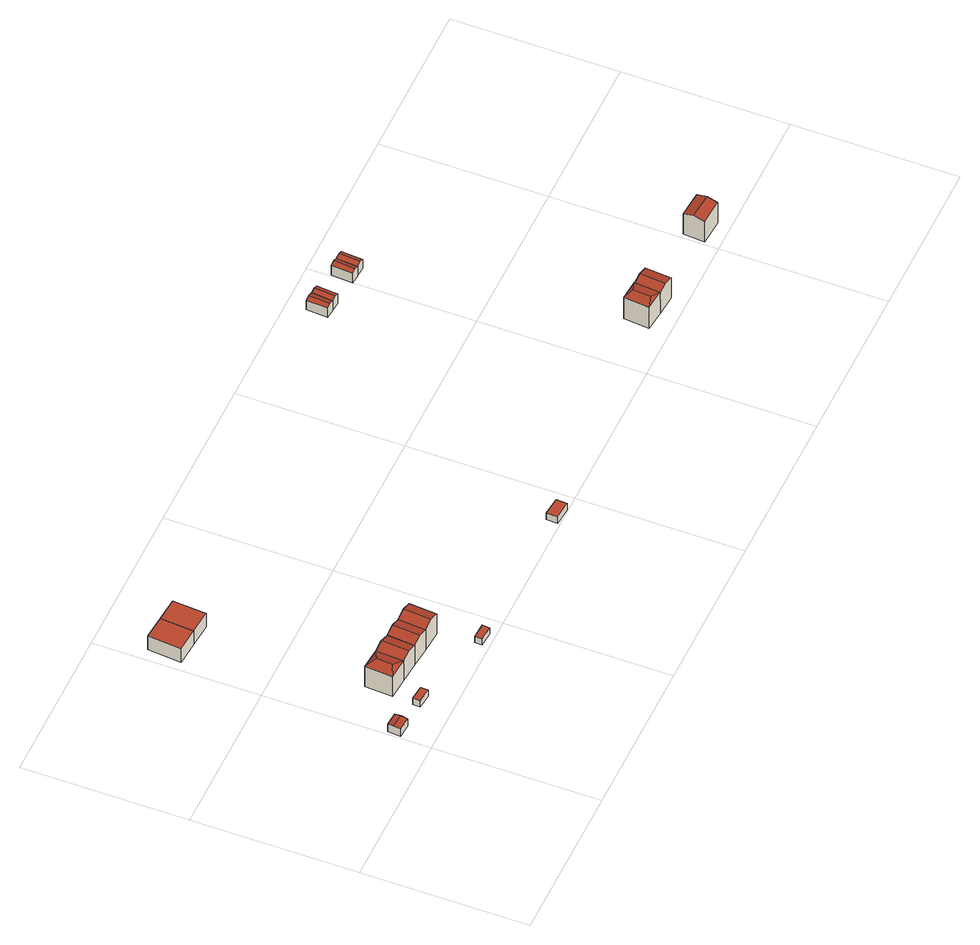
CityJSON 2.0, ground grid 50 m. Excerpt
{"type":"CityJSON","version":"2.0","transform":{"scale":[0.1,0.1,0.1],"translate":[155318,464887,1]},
"CityObjects":{
"building1":{"type":"Building","attributes":{"b3_dak_type":"slanted","b3_extrusie":"standard","b3_h_dak_50p":4.23,"b3_h_dak_70p":4.4,"b3_h_dak_max":4.66,"b3_h_dak_min":3.81,"b3_h_maaiveld":1.5,"b3_h_nok":4.65,"b3_is_glas_dak":false,"b3_kas_warenhuis":false,"b3_kwaliteitsindicator":true,"b3_mutatie_ahn3_ahn4":false,"b3_mutatie_ahn4_ahn5":false,"b3_n_nok":1,"b3_n_vlakken":2,"b3_opp_buitenmuur":41.11,"b3_opp_dak_plat":0,"b3_opp_dak_schuin":17.43,"b3_opp_grond":16.31,"b3_opp_scheidingsmuur":0,"b3_rmse_lod12":0.291,"b3_rmse_lod13":0.291,"b3_rmse_lod22":0.0418,"b3_t_run":14,"b3_val3dity_lod12":"[]","b3_val3dity_lod13":"[]","b3_val3dity_lod22":"[]","b3_volume_lod12":47.33,"b3_volume_lod13":47.33,"b3_volume_lod22":44.55,"geconstateerd":false,"oorspronkelijkbouwjaar":1973,"status":"Pand in gebruik"},"children":["building1-1"]},
"building1-1":{"type":"BuildingPart","parents":["building1"],"geometry":[{"type":"Solid","lod":"2.2","boundaries":[[[[0,1,2,3]],[[4,5,6,7]],[[5,4,1,0]],[[4,7,8,2,1]],[[9,8,7,6]],[[8,9,3,2]],[[9,6,5,0,3]]]],"semantics":{"surfaces":[{"type":"GroundSurface"},{"type":"RoofSurface"},{"type":"WallSurface"}],"values":[[0,1,2,2,1,2,2]]}}]},
"building2":{"type":"Building","attributes":{"b3_dak_type":"horizontal","b3_extrusie":"standard","b3_h_dak_50p":4.1,"b3_h_dak_70p":4.11,"b3_h_dak_max":4.15,"b3_h_dak_min":4.07,"b3_h_maaiveld":1.63,"b3_is_glas_dak":false,"b3_kas_warenhuis":false,"b3_kwaliteitsindicator":true,"b3_mutatie_ahn3_ahn4":false,"b3_mutatie_ahn4_ahn5":false,"b3_n_nok":0,"b3_n_vlakken":1,"b3_opp_buitenmuur":33.33,"b3_opp_dak_plat":10.08,"b3_opp_dak_schuin":0,"b3_opp_grond":10.08,"b3_opp_scheidingsmuur":0,"b3_rmse_lod12":0.0206,"b3_rmse_lod13":0.0206,"b3_rmse_lod22":0.02,"b3_t_run":6,"b3_val3dity_lod12":"[]","b3_val3dity_lod13":"[]","b3_val3dity_lod22":"[]","b3_volume_lod12":24.98,"b3_volume_lod13":24.98,"b3_volume_lod22":24.93,"geconstateerd":false,"oorspronkelijkbouwjaar":1973,"status":"Pand in gebruik"},"children":["building2-1"]},
"building2-1":{"type":"BuildingPart","parents":["building2"],"geometry":[{"type":"Solid","lod":"2.2","boundaries":[[[[10,11,12,13]],[[14,15,16,17]],[[17,16,11,10]],[[16,15,12,11]],[[15,14,13,12]],[[14,17,10,13]]]],"semantics":{"surfaces":[{"type":"GroundSurface"},{"type":"RoofSurface"},{"type":"WallSurface"}],"values":[[0,1,2,2,2,2]]}}]},
"building3":{"type":"Building","attributes":{"b3_bag_bag_overlap":0,"b3_bouwlagen":3,"b3_dak_type":"slanted","b3_extrusie":"standard","b3_h_dak_50p":8.94,"b3_h_dak_70p":9.56,"b3_h_dak_max":10.44,"b3_h_dak_min":7.41,"b3_h_maaiveld":1.65,"b3_h_nok":10.46,"b3_is_glas_dak":false,"b3_kas_warenhuis":false,"b3_kwaliteitsindicator":true,"b3_mutatie_ahn3_ahn4":false,"b3_mutatie_ahn4_ahn5":false,"b3_n_nok":1,"b3_n_vlakken":2,"b3_opp_buitenmuur":75.35,"b3_opp_dak_plat":0,"b3_opp_dak_schuin":69.01,"b3_opp_grond":55.7,"b3_opp_scheidingsmuur":122.79,"b3_rmse_lod12":1.11,"b3_rmse_lod13":1.11,"b3_rmse_lod22":0.106,"b3_t_run":20,"b3_val3dity_lod12":"[]","b3_val3dity_lod13":"[]","b3_val3dity_lod22":"[]","b3_volume_lod12":438.07,"b3_volume_lod13":438.07,"b3_volume_lod22":404.27,"geconstateerd":false,"oorspronkelijkbouwjaar":1973,"status":"Pand in gebruik"},"children":["building3-1"]},
"building3-1":{"type":"BuildingPart","parents":["building3"],"geometry":[{"type":"Solid","lod":"2.2","boundaries":[[[[18,19,20,21]],[[22,23,24,25]],[[23,22,19,18]],[[26,22,25]],[[22,26,20,19]],[[27,26,25,24]],[[26,27,21,20]],[[23,27,24]],[[27,23,18,21]]]],"semantics":{"surfaces":[{"type":"GroundSurface"},{"type":"RoofSurface"},{"type":"WallSurface"}],"values":[[0,1,2,1,2,1,2,1,2]]}}]},
"building4":{"type":"Building","attributes":{"b3_bag_bag_overlap":0,"b3_bouwlagen":3,"b3_dak_type":"slanted","b3_extrusie":"standard","b3_h_dak_50p":8.91,"b3_h_dak_70p":9.51,"b3_h_dak_max":10.42,"b3_h_dak_min":7.39,"b3_h_maaiveld":1.68,"b3_h_nok":10.44,"b3_is_glas_dak":false,"b3_kas_warenhuis":false,"b3_kwaliteitsindicator":true,"b3_mutatie_ahn3_ahn4":false,"b3_mutatie_ahn4_ahn5":false,"b3_n_nok":1,"b3_n_vlakken":2,"b3_opp_buitenmuur":74.36,"b3_opp_dak_plat":0,"b3_opp_dak_schuin":67.11,"b3_opp_grond":54.6,"b3_opp_scheidingsmuur":122.43,"b3_rmse_lod12":1.09,"b3_rmse_lod13":1.09,"b3_rmse_lod22":0.155,"b3_t_run":19,"b3_val3dity_lod12":"[]","b3_val3dity_lod13":"[]","b3_val3dity_lod22":"[]","b3_volume_lod12":426.66,"b3_volume_lod13":426.66,"b3_volume_lod22":395.71,"geconstateerd":false,"oorspronkelijkbouwjaar":1973,"status":"Pand in gebruik"},"children":["building4-1"]},
"building4-1":{"type":"BuildingPart","parents":["building4"],"geometry":[{"type":"Solid","lod":"2.2","boundaries":[[[[21,20,28,29]],[[26,27,30,31]],[[27,26,20,21]],[[26,31,32,28,20]],[[33,32,31,30]],[[32,33,29,28]],[[33,30,27,21,29]]]],"semantics":{"surfaces":[{"type":"GroundSurface"},{"type":"RoofSurface"},{"type":"WallSurface"}],"values":[[0,1,2,2,1,2,2]]}}]},
"building5":{"type":"Building","attributes":{"b3_bag_bag_overlap":0,"b3_bouwlagen":2,"b3_dak_type":"slanted","b3_extrusie":"standard","b3_h_dak_50p":5.99,"b3_h_dak_70p":7.03,"b3_h_dak_max":7.84,"b3_h_dak_min":4.37,"b3_h_maaiveld":1.75,"b3_h_nok":7.92,"b3_is_glas_dak":false,"b3_kas_warenhuis":false,"b3_kwaliteitsindicator":true,"b3_mutatie_ahn3_ahn4":false,"b3_mutatie_ahn4_ahn5":false,"b3_n_nok":1,"b3_n_vlakken":3,"b3_opp_buitenmuur":49.16,"b3_opp_dak_plat":0,"b3_opp_dak_schuin":86.21,"b3_opp_grond":75.23,"b3_opp_scheidingsmuur":88.04,"b3_rmse_lod12":1.44,"b3_rmse_lod13":1.44,"b3_rmse_lod22":0.064,"b3_t_run":34,"b3_val3dity_lod12":"[]","b3_val3dity_lod13":"[]","b3_val3dity_lod22":"[]","b3_volume_lod12":395.9,"b3_volume_lod13":395.9,"b3_volume_lod22":326.09,"geconstateerd":false,"oorspronkelijkbouwjaar":1984,"status":"Pand in gebruik"},"children":["building5-1"]},
"building5-1":{"type":"BuildingPart","parents":["building5"],"geometry":[{"type":"Solid","lod":"2.2","boundaries":[[[[34,35,36,37]],[[38,39,40,41]],[[41,40,35,34]],[[40,39,36,35]],[[39,38,37,36]],[[38,41,34,37]]]],"semantics":{"surfaces":[{"type":"GroundSurface"},{"type":"RoofSurface"},{"type":"WallSurface"}],"values":[[0,1,2,2,2,2]]}}]},
"building6":{"type":"Building","attributes":{"b3_bag_bag_overlap":0,"b3_bouwlagen":3,"b3_dak_type":"slanted","b3_extrusie":"standard","b3_h_dak_50p":8.92,"b3_h_dak_70p":9.57,"b3_h_dak_max":10.43,"b3_h_dak_min":7.42,"b3_h_maaiveld":1.7,"b3_h_nok":10.48,"b3_is_glas_dak":false,"b3_kas_warenhuis":false,"b3_kwaliteitsindicator":true,"b3_mutatie_ahn3_ahn4":false,"b3_mutatie_ahn4_ahn5":false,"b3_n_nok":1,"b3_n_vlakken":4,"b3_opp_buitenmuur":73.57,"b3_opp_dak_plat":0,"b3_opp_dak_schuin":68.27,"b3_opp_grond":55.04,"b3_opp_scheidingsmuur":122.41,"b3_rmse_lod12":1.16,"b3_rmse_lod13":1.16,"b3_rmse_lod22":0.232,"b3_t_run":28,"b3_val3dity_lod12":"[]","b3_val3dity_lod13":"[]","b3_val3dity_lod22":"[]","b3_volume_lod12":435.8,"b3_volume_lod13":435.8,"b3_volume_lod22":397.41,"geconstateerd":false,"oorspronkelijkbouwjaar":1973,"status":"Pand in gebruik"},"children":["building6-1"]},
"building6-1":{"type":"BuildingPart","parents":["building6"],"geometry":[{"type":"Solid","lod":"2.2","boundaries":[[[[29,28,42,43]],[[44,45,46,47]],[[45,44,28,29]],[[44,47,48,42,28]],[[49,48,47,46]],[[48,49,43,42]],[[49,46,45,29,43]]]],"semantics":{"surfaces":[{"type":"GroundSurface"},{"type":"RoofSurface"},{"type":"WallSurface"}],"values":[[0,1,2,2,1,2,2]]}}]},
"building7":{"type":"Building","attributes":{"b3_bag_bag_overlap":0,"b3_bouwlagen":2,"b3_dak_type":"slanted","b3_extrusie":"standard","b3_h_dak_50p":5.92,"b3_h_dak_70p":7.02,"b3_h_dak_max":7.88,"b3_h_dak_min":4.38,"b3_h_maaiveld":1.74,"b3_h_nok":7.88,"b3_is_glas_dak":false,"b3_kas_warenhuis":false,"b3_kwaliteitsindicator":true,"b3_mutatie_ahn3_ahn4":false,"b3_mutatie_ahn4_ahn5":false,"b3_n_nok":1,"b3_n_vlakken":3,"b3_opp_buitenmuur":92.86,"b3_opp_dak_plat":0,"b3_opp_dak_schuin":86.42,"b3_opp_grond":75.21,"b3_opp_scheidingsmuur":44.37,"b3_rmse_lod12":1.46,"b3_rmse_lod13":1.46,"b3_rmse_lod22":0.049,"b3_t_run":44,"b3_val3dity_lod12":"[]","b3_val3dity_lod13":"[]","b3_val3dity_lod22":"[]","b3_volume_lod12":396.09,"b3_volume_lod13":396.09,"b3_volume_lod22":326.63,"geconstateerd":false,"oorspronkelijkbouwjaar":1984,"status":"Pand in gebruik"},"children":["building7-1"]},
"building7-1":{"type":"BuildingPart","parents":["building7"],"geometry":[{"type":"Solid","lod":"2.2","boundaries":[[[[50,51,34,37]],[[38,41,52,53]],[[53,52,51,50]],[[52,41,34,51]],[[41,38,37,34]],[[38,53,50,37]]]],"semantics":{"surfaces":[{"type":"GroundSurface"},{"type":"RoofSurface"},{"type":"WallSurface"}],"values":[[0,1,2,2,2,2]]}}]},
"building8":{"type":"Building","attributes":{"b3_bag_bag_overlap":0,"b3_bouwlagen":3,"b3_dak_type":"slanted","b3_extrusie":"standard","b3_h_dak_50p":8.86,"b3_h_dak_70p":9.56,"b3_h_dak_max":10.43,"b3_h_dak_min":7.41,"b3_h_maaiveld":1.7,"b3_h_nok":10.48,"b3_is_glas_dak":false,"b3_kas_warenhuis":false,"b3_kwaliteitsindicator":true,"b3_mutatie_ahn3_ahn4":false,"b3_mutatie_ahn4_ahn5":false,"b3_n_nok":1,"b3_n_vlakken":3,"b3_opp_buitenmuur":76.33,"b3_opp_dak_plat":0,"b3_opp_dak_schuin":69.4,"b3_opp_grond":56.15,"b3_opp_scheidingsmuur":122.36,"b3_rmse_lod12":1.15,"b3_rmse_lod13":1.15,"b3_rmse_lod22":0.213,"b3_t_run":26,"b3_val3dity_lod12":"[]","b3_val3dity_lod13":"[]","b3_val3dity_lod22":"[]","b3_volume_lod12":444.05,"b3_volume_lod13":444.05,"b3_volume_lod22":407.27,"geconstateerd":false,"oorspronkelijkbouwjaar":1973,"status":"Pand in gebruik"},"children":["building8-1"]},
"building8-1":{"type":"BuildingPart","parents":["building8"],"geometry":[{"type":"Solid","lod":"2.2","boundaries":[[[[54,43,42,55]],[[56,57,49,43,54]],[[48,49,57,58]],[[49,48,42,43]],[[48,58,59,55,42]],[[56,59,58,57]],[[59,56,54,55]]]],"semantics":{"surfaces":[{"type":"GroundSurface"},{"type":"WallSurface"},{"type":"RoofSurface"}],"values":[[0,1,2,1,1,2,1]]}}]},
"building9":{"type":"Building","attributes":{"b3_dak_type":"horizontal","b3_extrusie":"standard","b3_h_dak_50p":4.11,"b3_h_dak_70p":4.11,"b3_h_dak_max":4.18,"b3_h_dak_min":4.07,"b3_h_maaiveld":1.61,"b3_is_glas_dak":false,"b3_kas_warenhuis":false,"b3_kwaliteitsindicator":true,"b3_mutatie_ahn3_ahn4":false,"b3_mutatie_ahn4_ahn5":false,"b3_n_nok":0,"b3_n_vlakken":1,"b3_opp_buitenmuur":33.86,"b3_opp_dak_plat":10.07,"b3_opp_dak_schuin":0,"b3_opp_grond":10.07,"b3_opp_scheidingsmuur":0,"b3_rmse_lod12":0.0209,"b3_rmse_lod13":0.0209,"b3_rmse_lod22":0.0188,"b3_t_run":8,"b3_val3dity_lod12":"[]","b3_val3dity_lod13":"[]","b3_val3dity_lod22":"[]","b3_volume_lod12":25.24,"b3_volume_lod13":25.24,"b3_volume_lod22":25.19,"geconstateerd":false,"oorspronkelijkbouwjaar":1973,"status":"Pand in gebruik"},"children":["building9-1"]},
"building9-1":{"type":"BuildingPart","parents":["building9"],"geometry":[{"type":"Solid","lod":"2.2","boundaries":[[[[60,61,62,63]],[[64,65,66,67]],[[67,66,61,60]],[[66,65,62,61]],[[65,64,63,62]],[[64,67,60,63]]]],"semantics":{"surfaces":[{"type":"GroundSurface"},{"type":"RoofSurface"},{"type":"WallSurface"}],"values":[[0,1,2,2,2,2]]}}]},
"building10":{"type":"Building","attributes":{"b3_dak_type":"horizontal","b3_extrusie":"standard","b3_h_dak_50p":4.22,"b3_h_dak_70p":4.22,"b3_h_dak_max":4.26,"b3_h_dak_min":4.18,"b3_h_maaiveld":1.61,"b3_is_glas_dak":false,"b3_kas_warenhuis":false,"b3_kwaliteitsindicator":true,"b3_mutatie_ahn3_ahn4":false,"b3_mutatie_ahn4_ahn5":false,"b3_n_nok":0,"b3_n_vlakken":1,"b3_opp_buitenmuur":47.17,"b3_opp_dak_plat":19.44,"b3_opp_dak_schuin":0,"b3_opp_grond":19.44,"b3_opp_scheidingsmuur":0,"b3_rmse_lod12":0.0162,"b3_rmse_lod13":0.0162,"b3_rmse_lod22":0.0156,"b3_t_run":12,"b3_val3dity_lod12":"[]","b3_val3dity_lod13":"[]","b3_val3dity_lod22":"[]","b3_volume_lod12":50.64,"b3_volume_lod13":50.64,"b3_volume_lod22":50.59,"geconstateerd":false,"oorspronkelijkbouwjaar":1988,"status":"Pand in gebruik"},"children":["building10-1"]},
"building10-1":{"type":"BuildingPart","parents":["building10"],"geometry":[{"type":"Solid","lod":"2.2","boundaries":[[[[68,69,70,71]],[[72,73,74,75]],[[75,74,69,68]],[[74,73,70,69]],[[73,72,71,70]],[[72,75,68,71]]]],"semantics":{"surfaces":[{"type":"GroundSurface"},{"type":"RoofSurface"},{"type":"WallSurface"}],"values":[[0,1,2,2,2,2]]}}]},
"building11":{"type":"Building","attributes":{"b3_bag_bag_overlap":0,"b3_dak_type":"slanted","b3_extrusie":"standard","b3_h_dak_50p":5.17,"b3_h_dak_70p":5.48,"b3_h_dak_max":5.99,"b3_h_dak_min":4.2,"b3_h_maaiveld":1.75,"b3_h_nok":6.04,"b3_is_glas_dak":false,"b3_kas_warenhuis":false,"b3_kwaliteitsindicator":true,"b3_mutatie_ahn3_ahn4":false,"b3_mutatie_ahn4_ahn5":false,"b3_n_nok":1,"b3_n_vlakken":2,"b3_opp_buitenmuur":14.98,"b3_opp_dak_plat":0,"b3_opp_dak_schuin":22.65,"b3_opp_grond":19.72,"b3_opp_scheidingsmuur":43.32,"b3_rmse_lod12":0.608,"b3_rmse_lod13":0.608,"b3_rmse_lod22":0.0617,"b3_t_run":8,"b3_val3dity_lod12":"[]","b3_val3dity_lod13":"[]","b3_val3dity_lod22":"[]","b3_volume_lod12":73.64,"b3_volume_lod13":73.64,"b3_volume_lod22":66.16,"geconstateerd":false,"oorspronkelijkbouwjaar":1984,"status":"Pand in gebruik"},"children":["building11-1"]},
"building11-1":{"type":"BuildingPart","parents":["building11"],"geometry":[{"type":"Solid","lod":"2.2","boundaries":[[[[76,77,78,79]],[[80,81,82,83]],[[81,80,77,76]],[[80,83,84,78,77]],[[85,84,83,82]],[[84,85,79,78]],[[85,82,81,76,79]]]],"semantics":{"surfaces":[{"type":"GroundSurface"},{"type":"RoofSurface"},{"type":"WallSurface"}],"values":[[0,1,2,2,1,2,2]]}}]},
"building12":{"type":"Building","attributes":{"b3_bag_bag_overlap":0,"b3_dak_type":"slanted","b3_extrusie":"standard","b3_h_dak_50p":5.1,"b3_h_dak_70p":5.47,"b3_h_dak_max":5.99,"b3_h_dak_min":4.19,"b3_h_maaiveld":1.68,"b3_h_nok":6.01,"b3_is_glas_dak":false,"b3_kas_warenhuis":false,"b3_kwaliteitsindicator":true,"b3_mutatie_ahn3_ahn4":false,"b3_mutatie_ahn4_ahn5":false,"b3_n_nok":1,"b3_n_vlakken":2,"b3_opp_buitenmuur":37.36,"b3_opp_dak_plat":0,"b3_opp_dak_schuin":22.02,"b3_opp_grond":19.17,"b3_opp_scheidingsmuur":21.59,"b3_rmse_lod12":0.634,"b3_rmse_lod13":0.634,"b3_rmse_lod22":0.0107,"b3_t_run":17,"b3_val3dity_lod12":"[]","b3_val3dity_lod13":"[]","b3_val3dity_lod22":"[]","b3_volume_lod12":72.34,"b3_volume_lod13":72.34,"b3_volume_lod22":65.39,"geconstateerd":false,"oorspronkelijkbouwjaar":1984,"status":"Pand in gebruik"},"children":["building12-1"]},
"building12-1":{"type":"BuildingPart","parents":["building12"],"geometry":[{"type":"Solid","lod":"2.2","boundaries":[[[[86,87,88,89]],[[81,90,91,87,86]],[[92,91,90,93]],[[91,92,88,87]],[[92,93,80,89,88]],[[81,80,93,90]],[[80,81,86,89]]]],"semantics":{"surfaces":[{"type":"GroundSurface"},{"type":"WallSurface"},{"type":"RoofSurface"}],"values":[[0,1,2,1,1,2,1]]}}]},
"building13":{"type":"Building","attributes":{"b3_bag_bag_overlap":0,"b3_bouwlagen":3,"b3_dak_type":"slanted","b3_extrusie":"standard","b3_h_dak_50p":9.99,"b3_h_dak_70p":10.28,"b3_h_dak_max":10.93,"b3_h_dak_min":7.69,"b3_h_maaiveld":1.88,"b3_h_nok":10.96,"b3_is_glas_dak":false,"b3_kas_warenhuis":false,"b3_kwaliteitsindicator":true,"b3_mutatie_ahn3_ahn4":false,"b3_mutatie_ahn4_ahn5":false,"b3_n_nok":3,"b3_n_vlakken":6,"b3_opp_buitenmuur":94.83,"b3_opp_dak_plat":0,"b3_opp_dak_schuin":59.35,"b3_opp_grond":49.75,"b3_opp_scheidingsmuur":116.48,"b3_rmse_lod12":1.34,"b3_rmse_lod13":1.34,"b3_rmse_lod22":0.291,"b3_t_run":25,"b3_val3dity_lod12":"[]","b3_val3dity_lod13":"[]","b3_val3dity_lod22":"[]","b3_volume_lod12":417.14,"b3_volume_lod13":417.14,"b3_volume_lod22":384.18,"geconstateerd":false,"oorspronkelijkbouwjaar":1972,"status":"Pand in gebruik"},"children":["building13-1"]},
"building13-1":{"type":"BuildingPart","parents":["building13"],"geometry":[{"type":"Solid","lod":"2.2","boundaries":[[[[94,95,96,97]],[[98,99,100,101]],[[99,98,95,94]],[[102,98,101]],[[98,102,96,95]],[[103,102,101,100]],[[102,103,97,96]],[[99,103,100]],[[103,99,94,97]]]],"semantics":{"surfaces":[{"type":"GroundSurface"},{"type":"RoofSurface"},{"type":"WallSurface"}],"values":[[0,1,2,1,2,1,2,1,2]]}}]},
"building14":{"type":"Building","attributes":{"b3_bag_bag_overlap":0,"b3_bouwlagen":3,"b3_dak_type":"slanted","b3_extrusie":"standard","b3_h_dak_50p":9.23,"b3_h_dak_70p":9.94,"b3_h_dak_max":10.86,"b3_h_dak_min":7.69,"b3_h_maaiveld":1.9,"b3_h_nok":10.88,"b3_is_glas_dak":false,"b3_kas_warenhuis":false,"b3_kwaliteitsindicator":true,"b3_mutatie_ahn3_ahn4":false,"b3_mutatie_ahn4_ahn5":false,"b3_n_nok":1,"b3_n_vlakken":3,"b3_opp_buitenmuur":73.66,"b3_opp_dak_plat":0,"b3_opp_dak_schuin":65.91,"b3_opp_grond":50.81,"b3_opp_scheidingsmuur":116.25,"b3_rmse_lod12":1.29,"b3_rmse_lod13":1.29,"b3_rmse_lod22":0.268,"b3_t_run":18,"b3_val3dity_lod12":"[]","b3_val3dity_lod13":"[]","b3_val3dity_lod22":"[]","b3_volume_lod12":406.74,"b3_volume_lod13":406.74,"b3_volume_lod22":373.75,"geconstateerd":false,"oorspronkelijkbouwjaar":1972,"status":"Pand in gebruik"},"children":["building14-1"]},
"building14-1":{"type":"BuildingPart","parents":["building14"],"geometry":[{"type":"Solid","lod":"2.2","boundaries":[[[[96,104,105,97]],[[106,107,108,104,96]],[[109,108,107,110]],[[108,109,105,104]],[[109,110,111,97,105]],[[106,111,110,107]],[[111,106,96,97]]]],"semantics":{"surfaces":[{"type":"GroundSurface"},{"type":"WallSurface"},{"type":"RoofSurface"}],"values":[[0,1,2,1,1,2,1]]}}]},
"building15":{"type":"Building","attributes":{"b3_bag_bag_overlap":0,"b3_dak_type":"slanted","b3_extrusie":"standard","b3_h_dak_50p":5.06,"b3_h_dak_70p":5.43,"b3_h_dak_max":5.96,"b3_h_dak_min":4.18,"b3_h_maaiveld":1.68,"b3_h_nok":5.98,"b3_is_glas_dak":false,"b3_kas_warenhuis":false,"b3_kwaliteitsindicator":true,"b3_mutatie_ahn3_ahn4":false,"b3_mutatie_ahn4_ahn5":false,"b3_n_nok":1,"b3_n_vlakken":2,"b3_opp_buitenmuur":38.04,"b3_opp_dak_plat":0,"b3_opp_dak_schuin":22.16,"b3_opp_grond":19.47,"b3_opp_scheidingsmuur":21.29,"b3_rmse_lod12":0.617,"b3_rmse_lod13":0.617,"b3_rmse_lod22":0.0173,"b3_t_run":13,"b3_val3dity_lod12":"[]","b3_val3dity_lod13":"[]","b3_val3dity_lod22":"[]","b3_volume_lod12":72.85,"b3_volume_lod13":72.85,"b3_volume_lod22":66.27,"geconstateerd":false,"oorspronkelijkbouwjaar":1984,"status":"Pand in gebruik"},"children":["building15-1"]},
"building15-1":{"type":"BuildingPart","parents":["building15"],"geometry":[{"type":"Solid","lod":"2.2","boundaries":[[[[112,113,114,115]],[[116,117,118,113,112]],[[119,118,117,120]],[[118,119,114,113]],[[119,120,121,115,114]],[[116,121,120,117]],[[121,116,112,115]]]],"semantics":{"surfaces":[{"type":"GroundSurface"},{"type":"WallSurface"},{"type":"RoofSurface"}],"values":[[0,1,2,1,1,2,1]]}}]},
"building16":{"type":"Building","attributes":{"b3_bag_bag_overlap":0,"b3_dak_type":"slanted","b3_extrusie":"standard","b3_h_dak_50p":5.12,"b3_h_dak_70p":5.44,"b3_h_dak_max":5.94,"b3_h_dak_min":4.18,"b3_h_maaiveld":1.8,"b3_h_nok":5.96,"b3_is_glas_dak":false,"b3_kas_warenhuis":false,"b3_kwaliteitsindicator":true,"b3_mutatie_ahn3_ahn4":false,"b3_mutatie_ahn4_ahn5":false,"b3_n_nok":1,"b3_n_vlakken":2,"b3_opp_buitenmuur":35.72,"b3_opp_dak_plat":0,"b3_opp_dak_schuin":22.06,"b3_opp_grond":19.4,"b3_opp_scheidingsmuur":21.29,"b3_rmse_lod12":0.614,"b3_rmse_lod13":0.614,"b3_rmse_lod22":0.069,"b3_t_run":14,"b3_val3dity_lod12":"[]","b3_val3dity_lod13":"[]","b3_val3dity_lod22":"[]","b3_volume_lod12":70.61,"b3_volume_lod13":70.61,"b3_volume_lod22":63.7,"geconstateerd":false,"oorspronkelijkbouwjaar":1984,"status":"Pand in gebruik"},"children":["building16-1"]},
"building16-1":{"type":"BuildingPart","parents":["building16"],"geometry":[{"type":"Solid","lod":"2.2","boundaries":[[[[122,123,124,125]],[[121,116,126,127]],[[116,121,123,122]],[[121,127,128,124,123]],[[129,128,127,126]],[[128,129,125,124]],[[129,126,116,122,125]]]],"semantics":{"surfaces":[{"type":"GroundSurface"},{"type":"RoofSurface"},{"type":"WallSurface"}],"values":[[0,1,2,2,1,2,2]]}}]},
"building17":{"type":"Building","attributes":{"b3_bag_bag_overlap":0,"b3_bouwlagen":3,"b3_dak_type":"slanted","b3_extrusie":"standard","b3_h_dak_50p":9.63,"b3_h_dak_70p":9.92,"b3_h_dak_max":10.84,"b3_h_dak_min":7.6,"b3_h_maaiveld":1.89,"b3_h_nok":10.91,"b3_is_glas_dak":false,"b3_kas_warenhuis":false,"b3_kwaliteitsindicator":true,"b3_mutatie_ahn3_ahn4":false,"b3_mutatie_ahn4_ahn5":false,"b3_n_nok":1,"b3_n_vlakken":3,"b3_opp_buitenmuur":120.43,"b3_opp_dak_plat":0,"b3_opp_dak_schuin":67.36,"b3_opp_grond":51.84,"b3_opp_scheidingsmuur":71.24,"b3_rmse_lod12":1.13,"b3_rmse_lod13":1.13,"b3_rmse_lod22":0.207,"b3_t_run":25,"b3_val3dity_lod12":"[]","b3_val3dity_lod13":"[]","b3_val3dity_lod22":"[]","b3_volume_lod12":415.89,"b3_volume_lod13":415.89,"b3_volume_lod22":381.56,"geconstateerd":false,"oorspronkelijkbouwjaar":1972,"status":"Pand in gebruik"},"children":["building17-1"]},
"building17-1":{"type":"BuildingPart","parents":["building17"],"geometry":[{"type":"Solid","lod":"2.2","boundaries":[[[[130,131,132,133]],[[134,135,136,131,130]],[[137,136,135,138]],[[136,137,132,131]],[[137,138,139,133,132]],[[134,139,138,135]],[[139,134,130,133]]]],"semantics":{"surfaces":[{"type":"GroundSurface"},{"type":"WallSurface"},{"type":"RoofSurface"}],"values":[[0,1,2,1,1,2,1]]}}]}
},
"vertices":[
[51,92,5],[9,95,5],[12,134,5],[53,131,5],[9,95,34],[51,92,34],[52,112,37],[10,115,37],[12,134,34],[53,131,34],
[173,83,6],[128,88,6],[129,110,6],[174,106,6],[174,106,31],[129,110,31],[128,88,31],[173,83,31],
[134,171,7],[140,255,7],[205,250,7],[200,166,7],[140,255,85],[134,171,85],[168,187,95],[172,234,95],[205,250,85],[200,166,85],
[270,245,7],[264,161,7],[232,163,94],[238,248,94],[270,245,85],[264,161,85],
[102,742,7],[28,748,7],[37,850,7],[110,844,7],[110,844,60],[37,850,60],[28,748,60],[102,742,60],
[335,240,7],[328,156,7],[270,245,86],[264,161,86],[296,158,94],[302,243,94],[335,240,86],[328,156,86],
[183,838,7],[175,736,7],[175,736,60],[183,838,60],
[394,151,7],[400,235,7],[394,151,86],[361,153,95],[368,238,95],[400,235,86],
[404,22,6],[405,44,6],[451,41,6],[449,19,6],[449,19,31],[451,41,31],[405,44,31],[404,22,31],
[953,3,6],[897,7,6],[900,42,6],[955,37,6],[955,37,32],[900,42,32],[897,7,32],[953,3,32],
[1391,939,8],[1385,874,8],[1355,877,8],[1360,941,8],[1385,874,45],[1391,939,45],[1375,940,50],[1370,875,50],[1355,877,45],[1360,941,45],
[1391,939,7],[1420,936,7],[1415,872,7],[1385,874,7],[1405,937,50],[1420,936,45],[1415,872,45],[1400,873,50],
[1655,58,9],[1662,136,9],[1724,131,9],[1718,52,9],[1662,136,93],[1655,58,93],[1688,68,100],[1692,121,100],[1724,131,93],[1718,52,93],
[1789,126,9],[1782,47,9],[1724,131,89],[1756,128,98],[1789,126,89],[1782,47,89],[1750,49,98],[1718,52,89],
[1529,862,7],[1500,864,7],[1505,929,7],[1535,927,7],[1529,862,44],[1514,863,50],[1500,864,44],[1505,929,44],[1520,928,50],[1535,927,44],
[1529,862,8],[1535,927,8],[1564,924,8],[1559,860,8],[1544,861,50],[1550,925,50],[1564,924,44],[1559,860,44],
[2008,44,9],[2013,109,9],[2092,103,9],[2087,39,9],[2008,44,89],[2010,77,98],[2013,109,89],[2092,103,89],[2090,71,98],[2087,39,89]
]}
